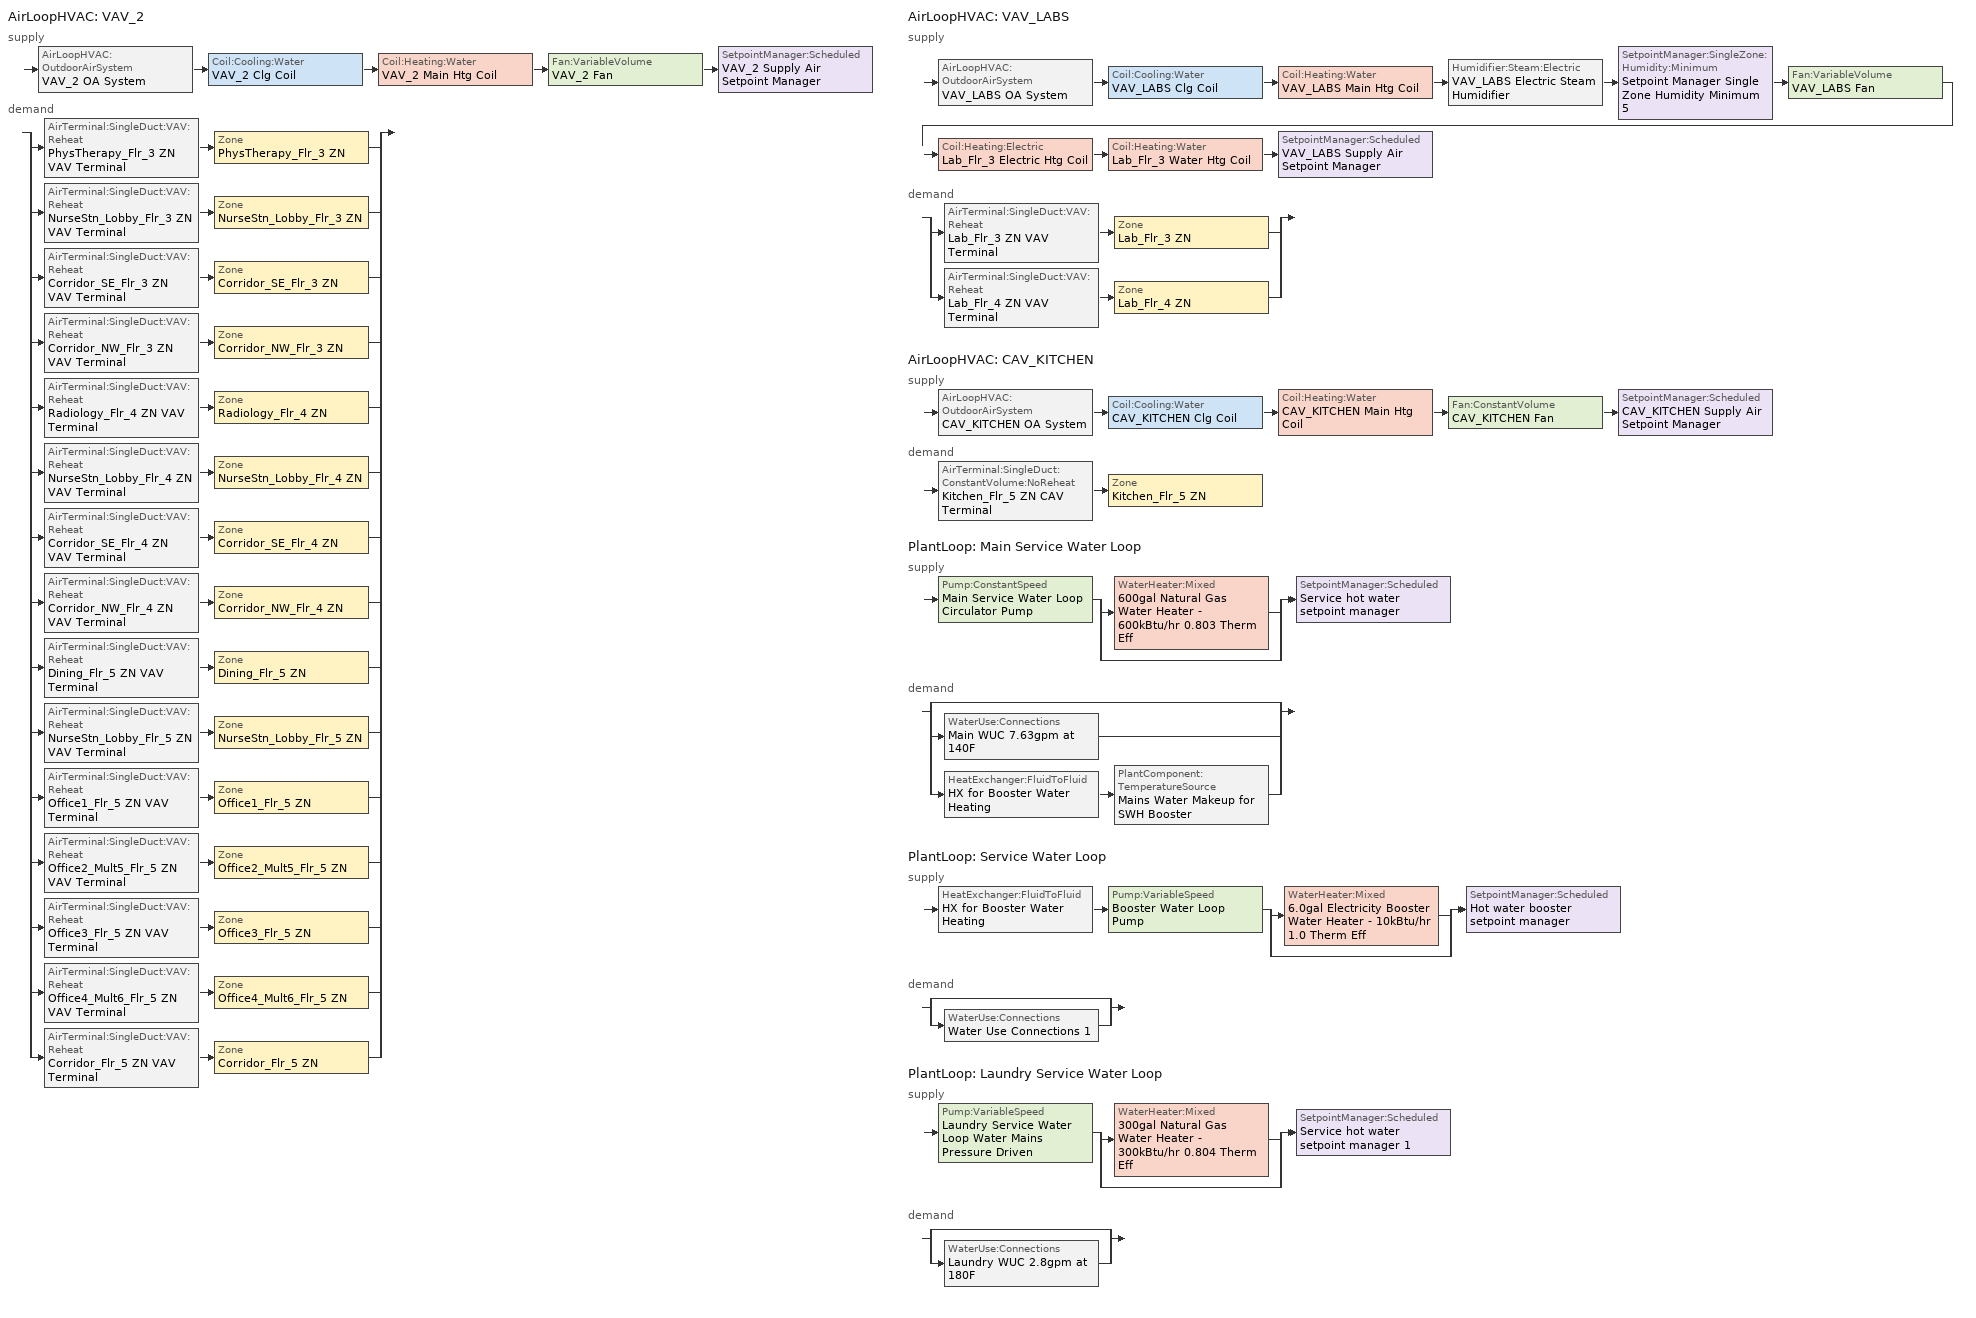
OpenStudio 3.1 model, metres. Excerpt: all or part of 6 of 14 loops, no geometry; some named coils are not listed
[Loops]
AirLoopHVAC 'VAV_2'
 supply: AirLoopHVAC:OutdoorAirSystem 'VAV_2 OA System' > Coil:Cooling:Water 'VAV_2 Clg Coil' > Coil:Heating:Water 'VAV_2 Main Htg Coil' > Fan:VariableVolume 'VAV_2 Fan' > SetpointManager:Scheduled 'VAV_2 Supply Air Setpoint Manager'
 demand: split
  | AirTerminal:SingleDuct:VAV:Reheat 'PhysTherapy_Flr_3 ZN VAV Terminal' > Zone 'PhysTherapy_Flr_3 ZN'
  | AirTerminal:SingleDuct:VAV:Reheat 'NurseStn_Lobby_Flr_3 ZN VAV Terminal' > Zone 'NurseStn_Lobby_Flr_3 ZN'
  | AirTerminal:SingleDuct:VAV:Reheat 'Corridor_SE_Flr_3 ZN VAV Terminal' > Zone 'Corridor_SE_Flr_3 ZN'
  | AirTerminal:SingleDuct:VAV:Reheat 'Corridor_NW_Flr_3 ZN VAV Terminal' > Zone 'Corridor_NW_Flr_3 ZN'
  | AirTerminal:SingleDuct:VAV:Reheat 'Radiology_Flr_4 ZN VAV Terminal' > Zone 'Radiology_Flr_4 ZN'
  | AirTerminal:SingleDuct:VAV:Reheat 'NurseStn_Lobby_Flr_4 ZN VAV Terminal' > Zone 'NurseStn_Lobby_Flr_4 ZN'
  | AirTerminal:SingleDuct:VAV:Reheat 'Corridor_SE_Flr_4 ZN VAV Terminal' > Zone 'Corridor_SE_Flr_4 ZN'
  | AirTerminal:SingleDuct:VAV:Reheat 'Corridor_NW_Flr_4 ZN VAV Terminal' > Zone 'Corridor_NW_Flr_4 ZN'
  | AirTerminal:SingleDuct:VAV:Reheat 'Dining_Flr_5 ZN VAV Terminal' > Zone 'Dining_Flr_5 ZN'
  | AirTerminal:SingleDuct:VAV:Reheat 'NurseStn_Lobby_Flr_5 ZN VAV Terminal' > Zone 'NurseStn_Lobby_Flr_5 ZN'
  | AirTerminal:SingleDuct:VAV:Reheat 'Office1_Flr_5 ZN VAV Terminal' > Zone 'Office1_Flr_5 ZN'
  | AirTerminal:SingleDuct:VAV:Reheat 'Office2_Mult5_Flr_5 ZN VAV Terminal' > Zone 'Office2_Mult5_Flr_5 ZN'
  | AirTerminal:SingleDuct:VAV:Reheat 'Office3_Flr_5 ZN VAV Terminal' > Zone 'Office3_Flr_5 ZN'
  | AirTerminal:SingleDuct:VAV:Reheat 'Office4_Mult6_Flr_5 ZN VAV Terminal' > Zone 'Office4_Mult6_Flr_5 ZN'
  | AirTerminal:SingleDuct:VAV:Reheat 'Corridor_Flr_5 ZN VAV Terminal' > Zone 'Corridor_Flr_5 ZN'
AirLoopHVAC 'VAV_LABS'
 supply: AirLoopHVAC:OutdoorAirSystem 'VAV_LABS OA System' > Coil:Cooling:Water 'VAV_LABS Clg Coil' > Coil:Heating:Water 'VAV_LABS Main Htg Coil' > Humidifier:Steam:Electric 'VAV_LABS Electric Steam Humidifier' > SetpointManager:SingleZone:Humidity:Minimum 'Setpoint Manager Single Zone Humidity Minimum 5' > Fan:VariableVolume 'VAV_LABS Fan' > Coil:Heating:Electric 'Lab_Flr_3 Electric Htg Coil' > Coil:Heating:Water 'Lab_Flr_3 Water Htg Coil' > SetpointManager:Scheduled 'VAV_LABS Supply Air Setpoint Manager'
 demand: split
  | AirTerminal:SingleDuct:VAV:Reheat 'Lab_Flr_3 ZN VAV Terminal' > Zone 'Lab_Flr_3 ZN'
  | AirTerminal:SingleDuct:VAV:Reheat 'Lab_Flr_4 ZN VAV Terminal' > Zone 'Lab_Flr_4 ZN'
AirLoopHVAC 'CAV_KITCHEN'
 supply: AirLoopHVAC:OutdoorAirSystem 'CAV_KITCHEN OA System' > Coil:Cooling:Water 'CAV_KITCHEN Clg Coil' > Coil:Heating:Water 'CAV_KITCHEN Main Htg Coil' > Fan:ConstantVolume 'CAV_KITCHEN Fan' > SetpointManager:Scheduled 'CAV_KITCHEN Supply Air Setpoint Manager'
 demand: AirTerminal:SingleDuct:ConstantVolume:NoReheat 'Kitchen_Flr_5 ZN CAV Terminal' > Zone 'Kitchen_Flr_5 ZN'
PlantLoop 'Main Service Water Loop'
 supply: Pump:ConstantSpeed 'Main Service Water Loop Circulator Pump' > split
  | WaterHeater:Mixed '600gal Natural Gas Water Heater - 600kBtu/hr 0.803 Therm Eff'
  | bypass
  join > SetpointManager:Scheduled 'Service hot water setpoint manager'
 demand: split
  | bypass
  | WaterUse:Connections 'Main WUC 7.63gpm at 140F'
  | HeatExchanger:FluidToFluid 'HX for Booster Water Heating' > PlantComponent:TemperatureSource 'Mains Water Makeup for SWH Booster'
PlantLoop 'Service Water Loop'
 supply: HeatExchanger:FluidToFluid 'HX for Booster Water Heating' > Pump:VariableSpeed 'Booster Water Loop Pump' > split
  | WaterHeater:Mixed '6.0gal Electricity Booster Water Heater - 10kBtu/hr 1.0 Therm Eff'
  | bypass
  join > SetpointManager:Scheduled 'Hot water booster setpoint manager'
 demand: split
  | bypass
  | WaterUse:Connections 'Water Use Connections 1'
PlantLoop 'Laundry Service Water Loop'
 supply: Pump:VariableSpeed 'Laundry Service Water Loop Water Mains Pressure Driven' > split
  | WaterHeater:Mixed '300gal Natural Gas Water Heater - 300kBtu/hr 0.804 Therm Eff'
  | bypass
  join > SetpointManager:Scheduled 'Service hot water setpoint manager 1'
 demand: split
  | bypass
  | WaterUse:Connections 'Laundry WUC 2.8gpm at 180F'
[Sizing:Zone] Zone Cooling Design Supply Air Temperature Input Method=SupplyAirTemperature; Zone Cooling Design Supply Air Temperature {C}=12.7778; Zone Cooling Design Supply Air Temperature Difference {deltaC}=11.11; Zone Heating Design Supply Air Temperature Input Method=SupplyAirTemperature; Zone Heating Design Supply Air Temperature {C}=40; Zone Heating Design Supply Air Temperature Difference {deltaC}=11.11; Zone Cooling Design Supply Air Humidity Ratio {kg-H2O/kg-air}=0.0085; Zone Heating Design Supply Air Humidity Ratio {kg-H2O/kg-air}=0.008; Cooling Design Air Flow Method=DesignDayWithLimit; Heating Design Air Flow Method=DesignDay; Account for Dedicated Outdoor Air System=No; Dedicated Outdoor Air System Control Strategy=NeutralSupplyAir; Dedicated Outdoor Air Low Setpoint Temperature for Design {C}=autosize; Dedicated Outdoor Air High Setpoint Temperature for Design {C}=autosize
Basement ZN; Corridor_Flr_5 ZN; Corridor_NW_Flr_3 ZN; Corridor_NW_Flr_4 ZN; Corridor_SE_Flr_3 ZN; Corridor_SE_Flr_4 ZN; Dining_Flr_5 ZN; Kitchen_Flr_5 ZN; Lab_Flr_3 ZN; Lab_Flr_4 ZN; NurseStn_Lobby_Flr_3 ZN; NurseStn_Lobby_Flr_4 ZN; NurseStn_Lobby_Flr_5 ZN; Office1_Flr_5 ZN; Office2_Mult5_Flr_5 ZN; Office3_Flr_5 ZN; Office4_Mult6_Flr_5 ZN; PhysTherapy_Flr_3 ZN; Radiology_Flr_4 ZN
[Zone equipment]
Corridor_Flr_5 ZN: Corridor_Flr_5 ZN VAV Terminal
Corridor_NW_Flr_3 ZN: Corridor_NW_Flr_3 ZN VAV Terminal
Corridor_NW_Flr_4 ZN: Corridor_NW_Flr_4 ZN VAV Terminal
Corridor_SE_Flr_3 ZN: Corridor_SE_Flr_3 ZN VAV Terminal
Corridor_SE_Flr_4 ZN: Corridor_SE_Flr_4 ZN VAV Terminal
Dining_Flr_5 ZN: Dining_Flr_5 ZN VAV Terminal
Kitchen_Flr_5 ZN: Kitchen_Flr_5 ZN Exhaust Fan, Kitchen_Flr_5 ZN CAV Terminal
Lab_Flr_3 ZN: Lab_Flr_3 ZN VAV Terminal
Lab_Flr_4 ZN: Lab_Flr_4 ZN VAV Terminal
NurseStn_Lobby_Flr_3 ZN: NurseStn_Lobby_Flr_3 ZN VAV Terminal
NurseStn_Lobby_Flr_4 ZN: NurseStn_Lobby_Flr_4 ZN VAV Terminal
NurseStn_Lobby_Flr_5 ZN: NurseStn_Lobby_Flr_5 ZN VAV Terminal
Office1_Flr_5 ZN: Office1_Flr_5 ZN VAV Terminal
Office2_Mult5_Flr_5 ZN: Office2_Mult5_Flr_5 ZN VAV Terminal
Office3_Flr_5 ZN: Office3_Flr_5 ZN VAV Terminal
Office4_Mult6_Flr_5 ZN: Office4_Mult6_Flr_5 ZN VAV Terminal
PhysTherapy_Flr_3 ZN: PhysTherapy_Flr_3 ZN VAV Terminal
Radiology_Flr_4 ZN: Radiology_Flr_4 ZN VAV Terminal
[PlantLoop] Glycol Concentration=0; Plant Loop Volume {m3}=Autocalculate; Load Distribution Scheme=Optimal
Name | Maximum Loop Temperature {C} | Minimum Loop Temperature {C}
Main Service Water Loop; Laundry Service Water Loop | 60 | 10
Service Water Loop
[Sizing:Plant] Loop Type=Heating; Loop Design Temperature Difference {deltaC}=5; Sizing Option=NonCoincident; Zone Timesteps in Averaging Window=1; Coincident Sizing Factor Mode=None
Name | Design Loop Exit Temperature {C}
Main Service Water Loop | 60
Service Water Loop; Laundry Service Water Loop | 82.2222
[SetpointManager:Scheduled] Control Variable=Temperature
Name | Schedule | Setpoint Node or NodeList
VAV_2 Supply Air Setpoint Manager | Supply Air Temp - 55.0F 5 | VAV_2 Supply Outlet Node
VAV_LABS Supply Air Setpoint Manager | Supply Air Temp - 55.0F 6 | VAV_LABS Supply Outlet Node
CAV_KITCHEN Supply Air Setpoint Manager | Supply Air Temp - 55.0F 7 | CAV_KITCHEN Supply Outlet Node
Service hot water setpoint manager | Service Water Loop Temp - 140F | Main Service Water Loop Supply Outlet Node
Hot water booster setpoint manager | Service Water Booster Temp - 180.00000000000006F | Service Water Loop Supply Outlet Node
Service hot water setpoint manager 1 | Service Water Loop Temp - 180F | Laundry Service Water Loop Supply Outlet Node
[Pump:VariableSpeed] Pump Control Type=Continuous; Skin Loss Radiative Fraction=0.5; Design Power Sizing Method=PowerPerFlowPerPressure; Design Electric Power per Unit Flow Rate {W/(m3/s)}=348701.1; Design Shaft Power per Unit Flow Rate per Unit Head {W-s/m3-Pa}=1.28205; Design Minimum Flow Rate Fraction=0
Name | Rated Pump Head {Pa} | Rated Power Consumption {W} | Motor Efficiency | Minimum Flow Rate {m3/s}
Booster Water Loop Pump | 0 | 0 | 1 | 0
Laundry Service Water Loop Water Mains Pressure Driven | 0.001 |  | 0.855
[Pump:ConstantSpeed]
Main Service Water Loop Circulator Pump: Rated Flow Rate {m3/s}=autosize; Rated Pump Head {Pa}=29891; Rated Power Consumption {W}=autosize; Motor Efficiency=0.855; Fraction of Motor Inefficiencies to Fluid Stream=0; Pump Control Type=Intermittent; Design Power Sizing Method=PowerPerFlowPerPressure; Design Electric Power per Unit Flow Rate {W/(m3/s)}=348701.1; Design Shaft Power per Unit Flow Rate per Unit Head {W-s/m3-Pa}=1.28205
[AirLoopHVAC] Availability Schedule=Hospital HVACOperationSchd; Design Supply Air Flow Rate {m3/s}=autosize; Design Return Air Flow Fraction of Supply Air Flow=1
VAV_2; VAV_LABS; CAV_KITCHEN
[Sizing:System] Type of Load to Size On=Sensible; Preheat Design Humidity Ratio {kg-H2O/kg-Air}=0.008; Precool Design Temperature {C}=12.7778; Precool Design Humidity Ratio {kg-H2O/kg-Air}=0.008; Central Cooling Design Supply Air Temperature {C}=12.7778; 100% Outdoor Air in Cooling=No; 100% Outdoor Air in Heating=No; Central Cooling Design Supply Air Humidity Ratio {kg-H2O/kg-Air}=0.0085; Central Heating Design Supply Air Humidity Ratio {kg-H2O/kg-Air}=0.008; Cooling Design Air Flow Method=DesignDay; Cooling Design Air Flow Rate {m3/s}=0; Heating Design Air Flow Method=DesignDay; Heating Design Air Flow Rate {m3/s}=0; System Outdoor Air Method=ZoneSum; Zone Maximum Outdoor Air Fraction=1; Cooling Supply Air Flow Rate Per Floor Area {m3/s-m2}=0.00996765; Cooling Fraction of Autosized Cooling Supply Air Flow Rate=1; Cooling Supply Air Flow Rate Per Unit Cooling Capacity {m3/s-W}=3.94755e-05; Heating Supply Air Flow Rate Per Floor Area {m3/s-m2}=0.00996765; Heating Fraction of Autosized Heating Supply Air Flow Rate=1; Heating Fraction of Autosized Cooling Supply Air Flow Rate=1; Heating Supply Air Flow Rate Per Unit Heating Capacity {m3/s-W}=3.15882e-05; Cooling Design Capacity Method=CoolingDesignCapacity; Cooling Design Capacity {W}=autosize; Cooling Design Capacity Per Floor Area {W/m2}=234.7; Fraction of Autosized Cooling Design Capacity=1; Heating Design Capacity Method=HeatingDesignCapacity; Heating Design Capacity {W}=autosize; Heating Design Capacity Per Floor Area {W/m2}=157; Fraction of Autosized Heating Design Capacity=1; Central Cooling Capacity Control Method=OnOff
Name | Design Outdoor Air Flow Rate {m3/s} | Central Heating Maximum System Air Flow Ratio | Preheat Design Temperature {C} | Central Heating Design Supply Air Temperature {C} | Sizing Option
VAV_2 | 5.59949 | 0.3 | 7.22222 | 12.7778 | Coincident
VAV_LABS | Autosize | 1 | 7.22222 | 12.7778 | NonCoincident
CAV_KITCHEN | Autosize | 1 | 12.8 | 40 | NonCoincident
[Fan:VariableVolume] Availability Schedule=Always On Discrete; Pressure Rise {Pa}=1389.92; Maximum Flow Rate {m3/s}=Autosize; Fan Power Minimum Flow Rate Input Method=Fraction; Fan Power Minimum Flow Fraction=0.25; Fan Power Minimum Air Flow Rate {m3/s}=0; Motor In Airstream Fraction=1; Fan Power Coefficient 5=0
Name | Fan Total Efficiency | Motor Efficiency | Fan Power Coefficient 1 | Fan Power Coefficient 2 | Fan Power Coefficient 3 | Fan Power Coefficient 4
VAV_2 Fan | 0.6175 | 0.95 | 0.04076 | 0.0881 | -0.0729 | 0.9437
VAV_LABS Fan | 0.59605 | 0.917 | 0.189848 | 0.31447 | 0.495682 | 0
[Controller:OutdoorAir] Maximum Outdoor Air Flow Rate {m3/s}=Autosize; Economizer Control Action Type=ModulateFlow; Lockout Type=LockoutWithHeating; Minimum Limit Type=FixedMinimum; High Humidity Control=No; Heat Recovery Bypass Control Type=BypassWhenWithinEconomizerLimits
Name | Minimum Outdoor Air Flow Rate {m3/s} | Economizer Control Type | Minimum Outdoor Air Schedule | Controller Mechanical Ventilation | Economizer Maximum Limit Dry-Bulb Temperature {C} | Economizer Maximum Limit Enthalpy {J/kg} | Minimum Fraction of Outdoor Air Schedule
VAV_2 OA Controller | 0 | DifferentialEnthalpy | Hospital BLDG_OA_FRAC_SCH | VAV_2 Vent Controller
VAV_LABS OA Controller | 0 | NoEconomizer | Always On Discrete | VAV_LABS Vent Controller | 28 | 64000
CAV_KITCHEN OA Controller | autosize | DifferentialEnthalpy | Hospital HVACOperationSchd | CAV_KITCHEN Vent Controller |  |  | Hospital BLDG_OA_FRAC_SCH
[Controller:MechanicalVentilation] Availability Schedule=Always On Discrete
Name | System Outdoor Air Method
VAV_2 Vent Controller; VAV_LABS Vent Controller | VentilationRateProcedure
CAV_KITCHEN Vent Controller | ZoneSum
[AirLoopHVAC:OutdoorAirSystem]
Name | Controller
VAV_2 OA System | VAV_2 OA Controller
VAV_LABS OA System | VAV_LABS OA Controller
CAV_KITCHEN OA System | CAV_KITCHEN OA Controller
[AirTerminal:SingleDuct:VAV:Reheat] Availability Schedule=Always On Discrete; Maximum Air Flow Rate {m3/s}=AutoSize; Zone Minimum Air Flow Input Method=Constant; Fixed Minimum Air Flow Rate {m3/s}=0; Maximum Hot Water or Steam Flow Rate {m3/s}=AutoSize; Minimum Hot Water or Steam Flow Rate {m3/s}=0; Convergence Tolerance=0.001; Damper Heating Action=ReverseWithLimits; Maximum Flow per Zone Floor Area During Reheat {m3/s-m2}=AutoSize; Maximum Flow Fraction During Reheat=0.5; Maximum Reheat Air Temperature {C}=40; Control For Outdoor Air=No
Name | Constant Minimum Air Flow Fraction | Reheat Coil
PhysTherapy_Flr_3 ZN VAV Terminal | 0.278582 | PhysTherapy_Flr_3 ZN Reheat Coil
NurseStn_Lobby_Flr_3 ZN VAV Terminal | 0.278582 | NurseStn_Lobby_Flr_3 ZN Reheat Coil
Corridor_SE_Flr_3 ZN VAV Terminal | 0.278582 | Corridor_SE_Flr_3 ZN Reheat Coil
Corridor_NW_Flr_3 ZN VAV Terminal | 0.278582 | Corridor_NW_Flr_3 ZN Reheat Coil
Radiology_Flr_4 ZN VAV Terminal | 0.278582 | Radiology_Flr_4 ZN Reheat Coil
NurseStn_Lobby_Flr_4 ZN VAV Terminal | 0.278582 | NurseStn_Lobby_Flr_4 ZN Reheat Coil
Corridor_SE_Flr_4 ZN VAV Terminal | 0.278582 | Corridor_SE_Flr_4 ZN Reheat Coil
Corridor_NW_Flr_4 ZN VAV Terminal | 0.278582 | Corridor_NW_Flr_4 ZN Reheat Coil
Dining_Flr_5 ZN VAV Terminal | 0.278582 | Dining_Flr_5 ZN Reheat Coil
NurseStn_Lobby_Flr_5 ZN VAV Terminal | 0.278582 | NurseStn_Lobby_Flr_5 ZN Reheat Coil
Office1_Flr_5 ZN VAV Terminal | 0.278582 | Office1_Flr_5 ZN Reheat Coil
Office2_Mult5_Flr_5 ZN VAV Terminal | 0.278582 | Office2_Mult5_Flr_5 ZN Reheat Coil
Office3_Flr_5 ZN VAV Terminal | 0.278582 | Office3_Flr_5 ZN Reheat Coil
Office4_Mult6_Flr_5 ZN VAV Terminal | 0.278582 | Office4_Mult6_Flr_5 ZN Reheat Coil
Corridor_Flr_5 ZN VAV Terminal | 0.278582 | Corridor_Flr_5 ZN Reheat Coil
Lab_Flr_3 ZN VAV Terminal | 1 | Lab_Flr_3 ZN Reheat Coil
Lab_Flr_4 ZN VAV Terminal | 1 | Lab_Flr_4 ZN Reheat Coil
[Fan:ZoneExhaust]
Kitchen_Flr_5 ZN Exhaust Fan: Availability Schedule=Hospital Kitchen_Exhaust_SCH; Fan Total Efficiency=0.16; Pressure Rise {Pa}=125; Maximum Flow Rate {m3/s}=3.39802; System Availability Manager Coupling Mode=Decoupled; Balanced Exhaust Fraction Schedule=Hospital Kitchen Exhaust Fan Balanced Exhaust Fraction Schedule
[Refrigeration:System]
RefrSystem - Hospital: Refrigeration Condenser=Refrigeration Condenser Air Cooled 1; Minimum Condensing Temperature {C}=21; Refrigeration System Working Fluid Type=R404a; Suction Temperature Control Type=ConstantSuctionTemperature; Suction Piping Zone=Kitchen_Flr_5 ZN
[Refrigeration:Case]
Case Hospital: Availability Schedule=Always On Discrete; Zone=Kitchen_Flr_5 ZN; Rated Ambient Temperature {C}=23.8889; Rated Ambient Relative Humidity {percent}=55; Rated Total Cooling Capacity per Unit Length {W/m}=886.5; Rated Latent Heat Ratio=0.08; Rated Runtime Fraction=0.85; Case Length {m}=8.93; Case Operating Temperature {C}=2; Latent Case Credit Curve Type=CaseTemperatureMethod; Latent Case Credit Curve=Refrigeration Case Latent Credit Curve; Standard Case Fan Power per Unit Length {W/m}=67; Operating Case Fan Power per Unit Length {W/m}=67; Standard Case Lighting Power per Unit Length {W/m}=40; Installed Case Lighting Power per Unit Length {W/m}=40; Case Lighting Schedule=Hospital BLDG_LIGHT_SCH; Fraction of Lighting Energy to Case=1; Anti-Sweat Heater Control Type=None; Humidity at Zero Anti-Sweat Heater Energy {percent}=0; Case Height {m}=1.5; Fraction of Anti-Sweat Heater Energy to Case=0.2; Case Defrost Power per Unit Length {W/m}=0; Case Defrost Type=None; Case Defrost Schedule=Refrigeration Defrost Schedule; Case Defrost Drip-Down Schedule=Refrigeration Defrost Schedule 1; Defrost Energy Correction Curve Type=None; Under Case HVAC Return Air Fraction=0.05; Refrigerated Case Restocking Schedule=Hospital Kitchen_Flr_5_Case:2_SELFCONTAINEDDISPLAYCASE_CaseStockingSched; Case Credit Fraction Schedule=Refrigeration Case Credit Schedule; Design Evaporator Temperature or Brine Inlet Temperature {C}=-5.56
[Refrigeration:WalkIn]
Walk-In Hospital: Availability Schedule=Always On Discrete; Rated Coil Cooling Capacity {W}=8059.32; Operating Temperature {C}=-23; Rated Cooling Source Temperature {C}=-28.3333; Rated Total Heating Power {W}=0; Rated Cooling Coil Fan Power {W}=757.62; Rated Circulation Fan Power {W}=0; Rated Total Lighting Power {W}=362.34; Lighting Schedule=Hospital BLDG_LIGHT_SCH; Defrost Type=Electric; Defrost Control Type=TimeSchedule; Defrost Schedule=Refrigeration Defrost Schedule 2; Defrost Drip-Down Schedule=Refrigeration Defrost Schedule 3; Defrost Power {W}=3996.72; Temperature Termination Defrost Fraction to Ice=0.7; Restocking Schedule=Hospital Kitchen_Flr_5_Case:1_WALKINFREEZER_WalkInStockingSched; Insulated Floor Surface Area {m2}=33.4451; Insulated Floor U-Value {W/m2-K}=0.207; WalkIn Zone Boundary 1=Refrigeration Walk In Zone Boundary 1
[Refrigeration:WalkIn:ZoneBoundary]
Refrigeration Walk In Zone Boundary 1: Zone=Kitchen_Flr_5 ZN; Total Insulated Surface Area Facing Zone {m2}=43.4; Insulated Surface U-Value Facing Zone {W/m2-K}=0.235; Area of Stocking Doors Facing Zone {m2}=2; Height of Stocking Doors Facing Zone {m}=2; Stocking Door Opening Schedule Name Facing Zone=door_wi_sched; Stocking Door Opening Protection Type Facing Zone=StripCurtain
[Refrigeration:Condenser:AirCooled]
Refrigeration Condenser Air Cooled 1: Rated Effective Total Heat Rejection Rate Curve=Curve Linear 1; Rated Subcooling Temperature Difference {deltaC}=0; Condenser Fan Speed Control Type=Fixed; Rated Fan Power {W}=1449.58; Minimum Fan Air Flow Ratio=0.1
[Humidifier:Steam:Electric]
VAV_LABS Electric Steam Humidifier: Rated Capacity {m3/s}=3.72e-05; Rated Power {W}=100000
[SetpointManager:SingleZone:Humidity:Minimum]
Setpoint Manager Single Zone Humidity Minimum 5: Control Variable=MinimumHumidityRatio; Setpoint Node or NodeList=VAV_LABS Electric Steam Humidifier Outlet Air Node; Control Zone=Lab_Flr_3 ZN
[Coil:Heating:Electric]
Lab_Flr_3 Electric Htg Coil: Availability Schedule=Always On Discrete; Efficiency=1
[Fan:ConstantVolume]
CAV_KITCHEN Fan: Availability Schedule=Always On Discrete; Fan Total Efficiency=0.61165; Pressure Rise {Pa}=1018.77; Maximum Flow Rate {m3/s}=AutoSize; Motor Efficiency=0.941; Motor In Airstream Fraction=1
[AirTerminal:SingleDuct:ConstantVolume:NoReheat]
Kitchen_Flr_5 ZN CAV Terminal: Availability Schedule=Always On Discrete; Maximum Air Flow Rate {m3/s}=AutoSize
[WaterHeater:Mixed] Deadband Temperature Difference {deltaC}=2; Heater Control Type=Cycle; Off Cycle Parasitic Heat Fraction to Tank=0; On Cycle Parasitic Heat Fraction to Tank=0; Ambient Temperature Indicator=ThermalZone; Use Side Effectiveness=1; Source Side Effectiveness=1; Use Side Design Flow Rate {m3/s}=autosize; Source Side Design Flow Rate {m3/s}=autosize; Indirect Water Heating Recovery Time {hr}=1.5; Source Side Flow Control Mode=IndirectHeatPrimarySetpoint
Name | Tank Volume {m3} | Setpoint Temperature Schedule | Maximum Temperature Limit {C} | Heater Maximum Capacity {W} | Heater Fuel Type | Heater Thermal Efficiency | Off Cycle Parasitic Fuel Consumption Rate {W} | Off Cycle Parasitic Fuel Type | On Cycle Parasitic Fuel Consumption Rate {W} | On Cycle Parasitic Fuel Type | Ambient Temperature Thermal Zone | Off Cycle Loss Coefficient to Ambient Temperature {W/K} | On Cycle Loss Coefficient to Ambient Temperature {W/K}
600gal Natural Gas Water Heater - 600kBtu/hr 0.803 Therm Eff | 2.27125 | Service Water Loop Temp - 140F | 60 | 175843 | NaturalGas | 0.802763 | 20036.8 | NaturalGas | 20036.8 | NaturalGas | Basement ZN | 15.6173 | 15.6173
6.0gal Electricity Booster Water Heater - 10kBtu/hr 1.0 Therm Eff | 0.0227125 | Service Water Booster Temp - 180.00000000000006F | 82.2222 | 2999.88 | Electricity | 1 | 0 | Electricity | 0 | Electricity | Kitchen_Flr_5 ZN | 1.05486 | 1.05486
300gal Natural Gas Water Heater - 300kBtu/hr 0.804 Therm Eff | 1.13562 | Service Water Loop Temp - 180F | 82.2222 | 87921.3 | NaturalGas | 0.803984 | 0 | NaturalGas | 0 | NaturalGas | Basement ZN | 11.2595 | 11.2595
[WaterUse:Connections]
Name | Water Use Equipment Name 1
Main WUC 7.63gpm at 140F | Main Service Water Use 7.63gpm at 140F
Water Use Connections 1 | Booster Water Fixture - 0.58 gpm at 180F
Laundry WUC 2.8gpm at 180F | Laundry Service Water Use 2.8gpm at 180F
[WaterUse:Equipment:Definition]
Name | Peak Flow Rate {m3/s} | Target Temperature Schedule | Sensible Fraction Schedule | Latent Fraction Schedule
Main Service Water Use Def 7.63gpm | 0.000481378 | Mixed Water At Faucet Temp - 140F | Fraction Sensible - 0.2 | Fraction Latent - 0.05
Booster Water Fixture Def - 0.58 gpm | 3.65923e-05 | Mixed Water At Faucet Temp - 180F
Laundry Service Water Use Def 2.8gpm | 0.000176653 | Mixed Water At Faucet Temp - 180F 1 | Fraction Sensible - 0.2 | Fraction Latent - 0.05
[WaterUse:Equipment]
Name | Water Use Equipment Definition | Flow Rate Fraction Schedule
Main Service Water Use 7.63gpm at 140F | Main Service Water Use Def 7.63gpm | Hospital BLDG_SWH_SCH
Booster Water Fixture - 0.58 gpm at 180F | Booster Water Fixture Def - 0.58 gpm | Hospital BLDG_SWH_SCH
Laundry Service Water Use 2.8gpm at 180F | Laundry Service Water Use Def 2.8gpm | Hospital LAUNDRY_SWH_SCH
[HeatExchanger:FluidToFluid]
HX for Booster Water Heating: Loop Demand Side Design Flow Rate {m3/s}=autosize; Loop Supply Side Design Flow Rate {m3/s}=autosize; Heat Exchange Model Type=Ideal; Heat Exchanger U-Factor Times Area Value {W/K}=autosize; Control Type=UncontrolledOn; Minimum Temperature Difference to Activate Heat Exchanger {deltaC}=0.01; Heat Transfer Metering End Use Type=LoopToLoop; Component Override Cooling Control Temperature Mode=Loop; Sizing Factor=1; Operation Minimum Temperature Limit {C}=0; Operation Maximum Temperature Limit {C}=100
[PlantComponent:TemperatureSource]
Mains Water Makeup for SWH Booster: Design Volume Flow Rate {m3/s}=autosize; Temperature Specification Type=Scheduled; Source Temperature {C}=8; Source Temperature Schedule=Mains Water Temperature
[Schedule:Constant]
Name | Value
Always On Discrete | 1
Mains Water Temperature | 10
[Schedule:Ruleset]
Name | Default Day Schedule | Summer Design Day Schedule | Winter Design Day Schedule
Hospital BLDG_LIGHT_SCH | Hospital BLDG_LIGHT_SCH Default | Hospital BLDG_LIGHT_SCH Summer Design Day | Hospital BLDG_LIGHT_SCH Winter Design Day
Hospital HVACOperationSchd | Hospital HVACOperationSchd Default | Hospital HVACOperationSchd Summer Design Day | Hospital HVACOperationSchd Winter Design Day
Hospital BLDG_OA_FRAC_SCH | Hospital BLDG_OA_FRAC_SCH Default | Hospital BLDG_OA_FRAC_SCH Summer Design Day | Hospital BLDG_OA_FRAC_SCH Winter Design Day
Supply Air Temp - 55.0F 5 | Supply Air Temp - 55.0F Default 5
Supply Air Temp - 55.0F 6 | Supply Air Temp - 55.0F Default 6
Supply Air Temp - 55.0F 7 | Supply Air Temp - 55.0F Default 7
Hospital Kitchen_Exhaust_SCH | Hospital Kitchen_Exhaust_SCH Default | Hospital Kitchen_Exhaust_SCH Summer Design Day | Hospital Kitchen_Exhaust_SCH Winter Design Day
Hospital Kitchen Exhaust Fan Balanced Exhaust Fraction Schedule | Hospital Kitchen Exhaust Fan Balanced Exhaust Fraction Schedule Default | Hospital Kitchen Exhaust Fan Balanced Exhaust Fraction Schedule Summer Design Day | Hospital Kitchen Exhaust Fan Balanced Exhaust Fraction Schedule Winter Design Day
Hospital Kitchen_Flr_5_Case:2_SELFCONTAINEDDISPLAYCASE_CaseStockingSched | Hospital Kitchen_Flr_5_Case:2_SELFCONTAINEDDISPLAYCASE_CaseStockingSched Default | Hospital Kitchen_Flr_5_Case:2_SELFCONTAINEDDISPLAYCASE_CaseStockingSched Summer Design Day | Hospital Kitchen_Flr_5_Case:2_SELFCONTAINEDDISPLAYCASE_CaseStockingSched Winter Design Day
Refrigeration Defrost Schedule | Refrigeration Defrost Schedule Default
Refrigeration Defrost Schedule 1 | Refrigeration Defrost Schedule Default 1
Refrigeration Case Credit Schedule | Refrigeration Case Credit Schedule Default
Hospital Kitchen_Flr_5_Case:1_WALKINFREEZER_WalkInStockingSched | Hospital Kitchen_Flr_5_Case:1_WALKINFREEZER_WalkInStockingSched Default | Hospital Kitchen_Flr_5_Case:1_WALKINFREEZER_WalkInStockingSched Summer Design Day | Hospital Kitchen_Flr_5_Case:1_WALKINFREEZER_WalkInStockingSched Winter Design Day
door_wi_sched | door_wi_sched Default
Refrigeration Defrost Schedule 2 | Refrigeration Defrost Schedule Default 2
Refrigeration Defrost Schedule 3 | Refrigeration Defrost Schedule Default 3
Service Water Loop Temp - 140F | Service Water Loop Temp - 140F Default
Fraction Sensible - 0.2 | Fraction Sensible - 0.2 Default
Fraction Latent - 0.05 | Fraction Latent - 0.05 Default
Mixed Water At Faucet Temp - 140F | Mixed Water At Faucet Temp - 140F Default
Hospital BLDG_SWH_SCH | Hospital BLDG_SWH_SCH Default | Hospital BLDG_SWH_SCH Summer Design Day | Hospital BLDG_SWH_SCH Winter Design Day
Service Water Booster Temp - 180.00000000000006F | Service Water Booster Temp - 180.00000000000006F Default
Mixed Water At Faucet Temp - 180F | Mixed Water At Faucet Temp - 180F Default
Service Water Loop Temp - 180F | Service Water Loop Temp - 180F Default
Mixed Water At Faucet Temp - 180F 1 | Mixed Water At Faucet Temp - 180F Default 1
Hospital LAUNDRY_SWH_SCH | Hospital LAUNDRY_SWH_SCH Default | Hospital LAUNDRY_SWH_SCH Summer Design Day | Hospital LAUNDRY_SWH_SCH Winter Design Day
[Schedule:Day]
Hospital BLDG_LIGHT_SCH Default: 8, 0, 0.05, 16, 0, 0.1, 24, 0, 0.05
Hospital BLDG_LIGHT_SCH Sat Day: 7, 0, 0.1, 8, 0, 0.2, 18, 0, 0.4, 24, 0, 0.1
Hospital BLDG_LIGHT_SCH Summer Design Day; Hospital HVACOperationSchd Default; Hospital HVACOperationSchd Winter Design Day; Hospital HVACOperationSchd Summer Design Day: 24, 0, 1
Hospital BLDG_LIGHT_SCH Wkdy Day: 7, 0, 0.1, 8, 0, 0.5, 16, 0, 0.9, 23, 0, 0.3, 24, 0, 0.1
Hospital BLDG_LIGHT_SCH Winter Design Day; Hospital BLDG_OA_FRAC_SCH Default: 24, 0, 0
Hospital BLDG_OA_FRAC_SCH Winter Design Day; Hospital BLDG_OA_FRAC_SCH Summer Design Day; Hospital BLDG_OA_FRAC_SCH WntrDsn|SmrDsn|Sat|Wkdy Day: 6, 0, 0, 18, 0, 0.25, 24, 0, 0
Supply Air Temp - 55.0F Default 5; Supply Air Temp - 55.0F Default 6; Supply Air Temp - 55.0F Default 7: 24, 0, 12.7778
Hospital Kitchen_Exhaust_SCH Default; Hospital Kitchen_Exhaust_SCH Winter Design Day; Hospital Kitchen_Exhaust_SCH Summer Design Day: 7, 0, 0, 24, 0, 1
Hospital Kitchen Exhaust Fan Balanced Exhaust Fraction Schedule Default; Hospital Kitchen Exhaust Fan Balanced Exhaust Fraction Schedule Winter Design Day; Hospital Kitchen Exhaust Fan Balanced Exhaust Fraction Schedule Summer Design Day: 7, 0, 0, 24, 0, 0.4458
Hospital Kitchen_Flr_5_Case:2_SELFCONTAINEDDISPLAYCASE_CaseStockingSched Default; Hospital Kitchen_Flr_5_Case:2_SELFCONTAINEDDISPLAYCASE_CaseStockingSched Winter Design Day; Hospital Kitchen_Flr_5_Case:2_SELFCONTAINEDDISPLAYCASE_CaseStockingSched Summer Design Day: 6, 0, 0, 7, 0, 50, 9, 0, 70, 10, 0, 80, 11, 0, 70, 13, 0, 50, 14, 0, 80, 15, 0, 90, 16, 0, 80, 24, 0, 0
Refrigeration Defrost Schedule Default; Refrigeration Defrost Schedule Default 1: 0, 59, 0, 24, 0, 0
Refrigeration Case Credit Schedule Default: 7, 0, 0.2, 21, 0, 0.4, 24, 0, 0.2
Hospital Kitchen_Flr_5_Case:1_WALKINFREEZER_WalkInStockingSched Default: 4, 0, 0, 5, 0, 725, 6, 0, 417, 7, 0, 290, 24, 0, 0
Hospital Kitchen_Flr_5_Case:1_WALKINFREEZER_WalkInStockingSched Winter Design Day; Hospital Kitchen_Flr_5_Case:1_WALKINFREEZER_WalkInStockingSched Summer Design Day; Hospital Kitchen_Flr_5_Case:1_WALKINFREEZER_WalkInStockingSched WntrDsn|SmrDsn|Wknd|Mon|Wed|Thu Day: 4, 0, 0, 5, 0, 125, 6, 0, 117, 7, 0, 90, 19, 0, 0, 20, 0, 125, 21, 0, 117, 22, 0, 90, 24, 0, 0
door_wi_sched Default: 6, 0, 0, 22, 0, 0.0625, 24, 0, 0
Refrigeration Defrost Schedule Default 2; Refrigeration Defrost Schedule Default 3: 0, 59, 1, 10, 0, 0, 10, 59, 1, 24, 0, 0
Service Water Loop Temp - 140F Default; Mixed Water At Faucet Temp - 140F Default: 24, 0, 60
Fraction Sensible - 0.2 Default: 24, 0, 0.2
Fraction Latent - 0.05 Default: 24, 0, 0.05
Hospital BLDG_SWH_SCH Default: 8, 0, 0, 16, 0, 0.01, 24, 0, 0
Hospital BLDG_SWH_SCH Summer Design Day; Hospital BLDG_SWH_SCH SmrDsn|Wkdy Day: 7, 0, 0, 8, 0, 0.17, 9, 0, 0.58, 10, 0, 0.66, 11, 0, 0.78, 12, 0, 0.82, 13, 0, 0.71, 14, 0, 0.82, 15, 0, 0.78, 16, 0, 0.74, 17, 0, 0.63, 18, 0, 0.41, 21, 0, 0.18, 22, 0, 0.1, 24, 0, 0
Hospital BLDG_SWH_SCH Winter Design Day; Hospital BLDG_SWH_SCH WntrDsn|Sat Day: 7, 0, 0, 8, 0, 0.01, 9, 0, 0.2, 10, 0, 0.28, 12, 0, 0.3, 14, 0, 0.24, 17, 0, 0.23, 19, 0, 0.1, 24, 0, 0
Service Water Booster Temp - 180.00000000000006F Default; Mixed Water At Faucet Temp - 180F Default; Service Water Loop Temp - 180F Default; Mixed Water At Faucet Temp - 180F Default 1: 24, 0, 82.2222
Hospital LAUNDRY_SWH_SCH Default; Hospital LAUNDRY_SWH_SCH Winter Design Day; Hospital LAUNDRY_SWH_SCH Summer Design Day: 8, 0, 0, 15, 0, 1, 24, 0, 0
[Schedule:Rule] Date Specification Type=DateRange; Start Month=1; Start Day=1; End Month=12; End Day=31
Name | Schedule Ruleset | Rule Order | Day Schedule | Apply Saturday | Apply Monday | Apply Tuesday | Apply Wednesday | Apply Thursday | Apply Friday | Apply Sunday
Schedule Rule 13 | Hospital BLDG_LIGHT_SCH | 1 | Hospital BLDG_LIGHT_SCH Sat Day | Yes
Schedule Rule 14 | Hospital BLDG_LIGHT_SCH | 0 | Hospital BLDG_LIGHT_SCH Wkdy Day |  | Yes | Yes | Yes | Yes | Yes
Schedule Rule 29 | Hospital BLDG_OA_FRAC_SCH | 0 | Hospital BLDG_OA_FRAC_SCH WntrDsn|SmrDsn|Sat|Wkdy Day | Yes | Yes | Yes | Yes | Yes | Yes
Schedule Rule 30 | Hospital Kitchen_Flr_5_Case:1_WALKINFREEZER_WalkInStockingSched | 0 | Hospital Kitchen_Flr_5_Case:1_WALKINFREEZER_WalkInStockingSched WntrDsn|SmrDsn|Wknd|Mon|Wed|Thu Day | Yes | Yes |  | Yes | Yes |  | Yes
Schedule Rule 33 | Hospital BLDG_SWH_SCH | 1 | Hospital BLDG_SWH_SCH SmrDsn|Wkdy Day |  | Yes | Yes | Yes | Yes | Yes
Schedule Rule 34 | Hospital BLDG_SWH_SCH | 0 | Hospital BLDG_SWH_SCH WntrDsn|Sat Day | Yes
[Curve:Cubic]
Refrigeration Case Latent Credit Curve: Coefficient1 Constant=0.0265263; Coefficient2 x=0.00107803; Coefficient3 x**2=6.02558e-05; Coefficient4 x**3=1.23732e-06; Minimum Value of x=-35; Maximum Value of x=20
[Curve:Linear]
Curve Linear 1: Coefficient1 Constant=0; Coefficient2 x=3055.46; Minimum Value of x=1.4; Maximum Value of x=33.3
